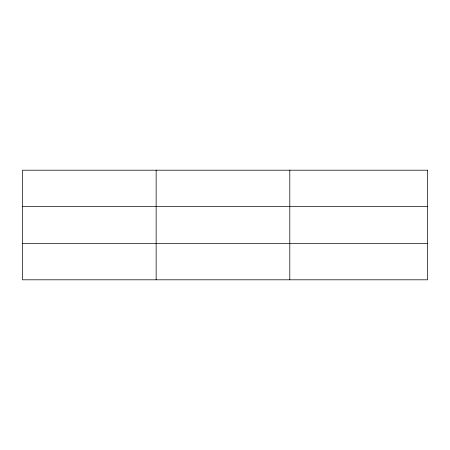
<?xml version="1.0" encoding="UTF-8"?>
<svg xmlns="http://www.w3.org/2000/svg" width="450" height="450" viewBox="0 0 450 450"><rect width="100%" height="100%" fill="white"/><g stroke="black" fill="none" stroke-linecap="round" stroke-linejoin="round"><path stroke-width="0.67" d="M156.15 170.196L156.15 279.804M289.8 170.196L289.8 279.804M22.5 206.364L427.5 206.364M22.5 243.636L427.5 243.636M427.5 170.196L427.5 279.804L22.5 279.804L22.5 170.196L427.5 170.196"/></g></svg>
